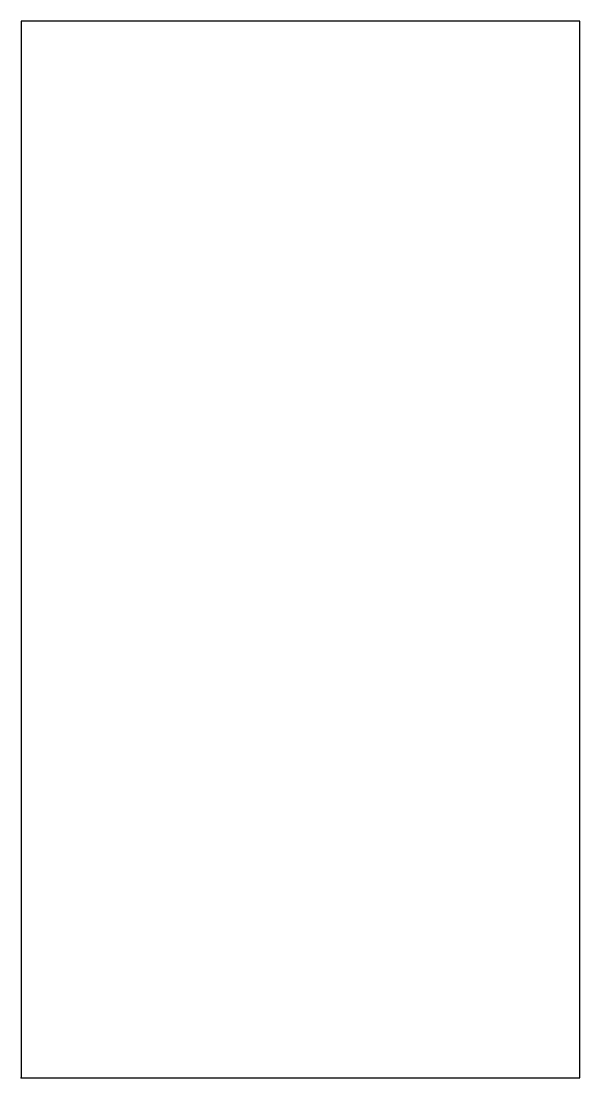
# Model space of a CAD drawing. Header units: millimetres. Extents: x 0 to 127, y 0 to 240.
import ezdxf

# ---------------------------------------------------------------- set-up
doc = ezdxf.new("R2010")
doc.units = ezdxf.units.MM
doc.header["$MEASUREMENT"] = 0
doc.layers.add('Bottom v2_Sketch1', color=7, linetype='Continuous')

msp = doc.modelspace()

# ---------------------------------------------------------------- linework, layer by layer
at = {"layer": 'Bottom v2_Sketch1'}
for p, q in [((127, 240), (0, 240)), ((0, 240), (0, 0)), ((127, 0), (127, 240)), ((0, 0), (127, 0))]:
    msp.add_line(p, q, dxfattribs=at)
msp.add_point((0, 0), dxfattribs=at)

doc.saveas('drawing.dxf')
